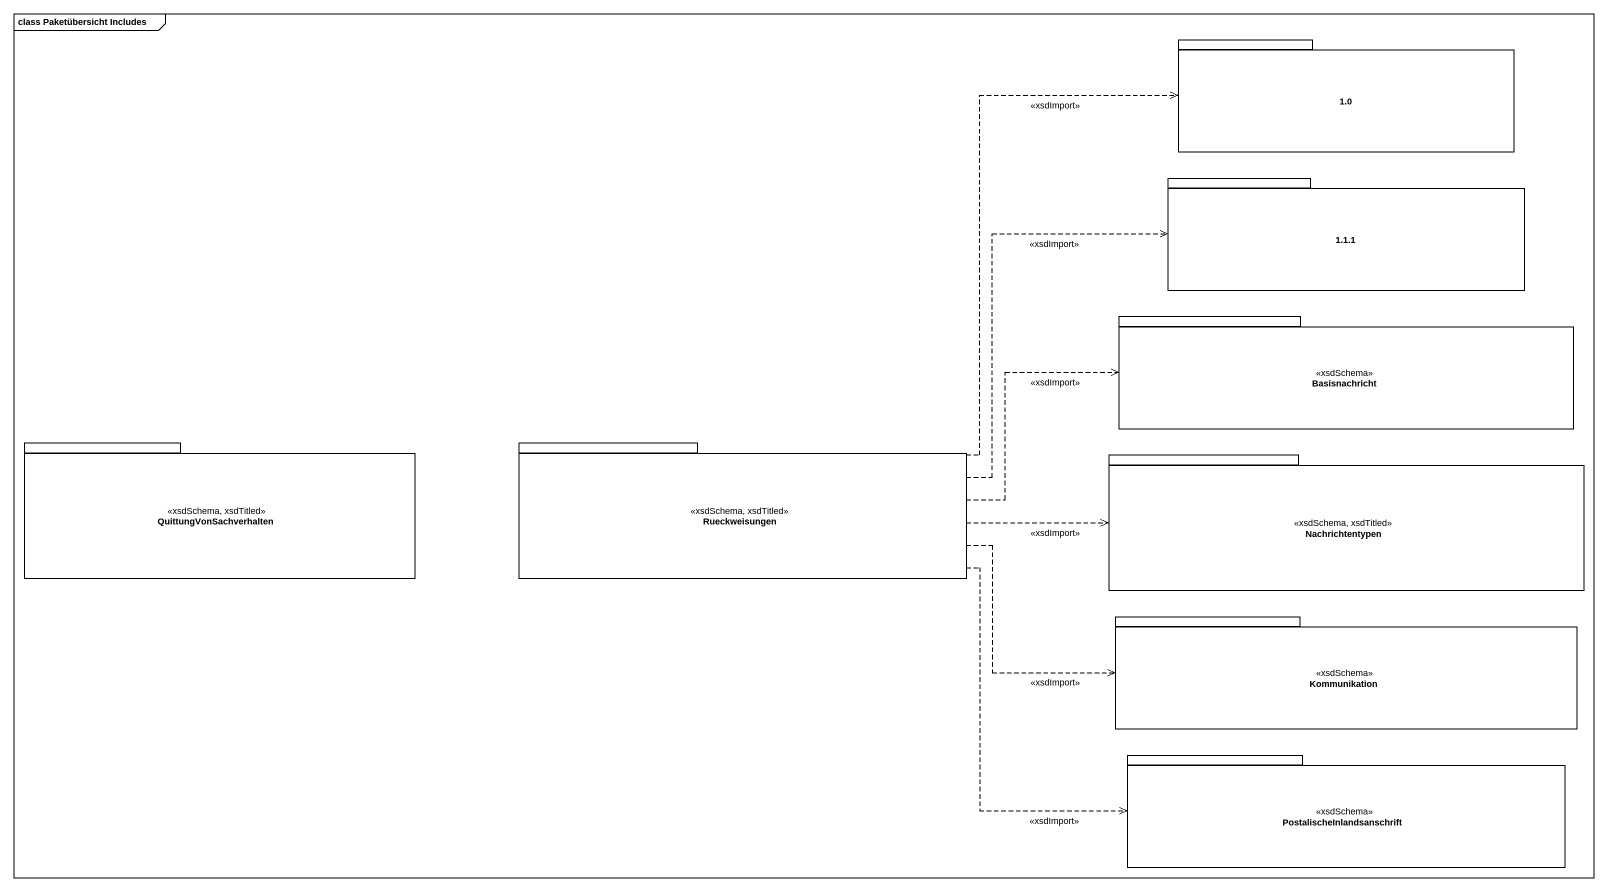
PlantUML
@startuml
mainframe class Paketübersicht Includes
package "1.0" as p1_0 {
}
package "1.1.1" as p1_1_1 {
}
package Basisnachricht <<xsdSchema>> {
}
package QuittungVonSachverhalten <<xsdSchema, xsdTitled>> {
}
package Rueckweisungen <<xsdSchema, xsdTitled>> {
}
package Nachrichtentypen <<xsdSchema, xsdTitled>> {
}
package Kommunikation <<xsdSchema>> {
}
package PostalischeInlandsanschrift <<xsdSchema>> {
}
Rueckweisungen .up.> p1_0 : <<xsdImport>>
Rueckweisungen .right.> p1_1_1 : <<xsdImport>>
Rueckweisungen .right.> Basisnachricht : <<xsdImport>>
Rueckweisungen .right.> Nachrichtentypen : <<xsdImport>>
Rueckweisungen .right.> Kommunikation : <<xsdImport>>
Rueckweisungen .right.> PostalischeInlandsanschrift : <<xsdImport>>
@enduml
